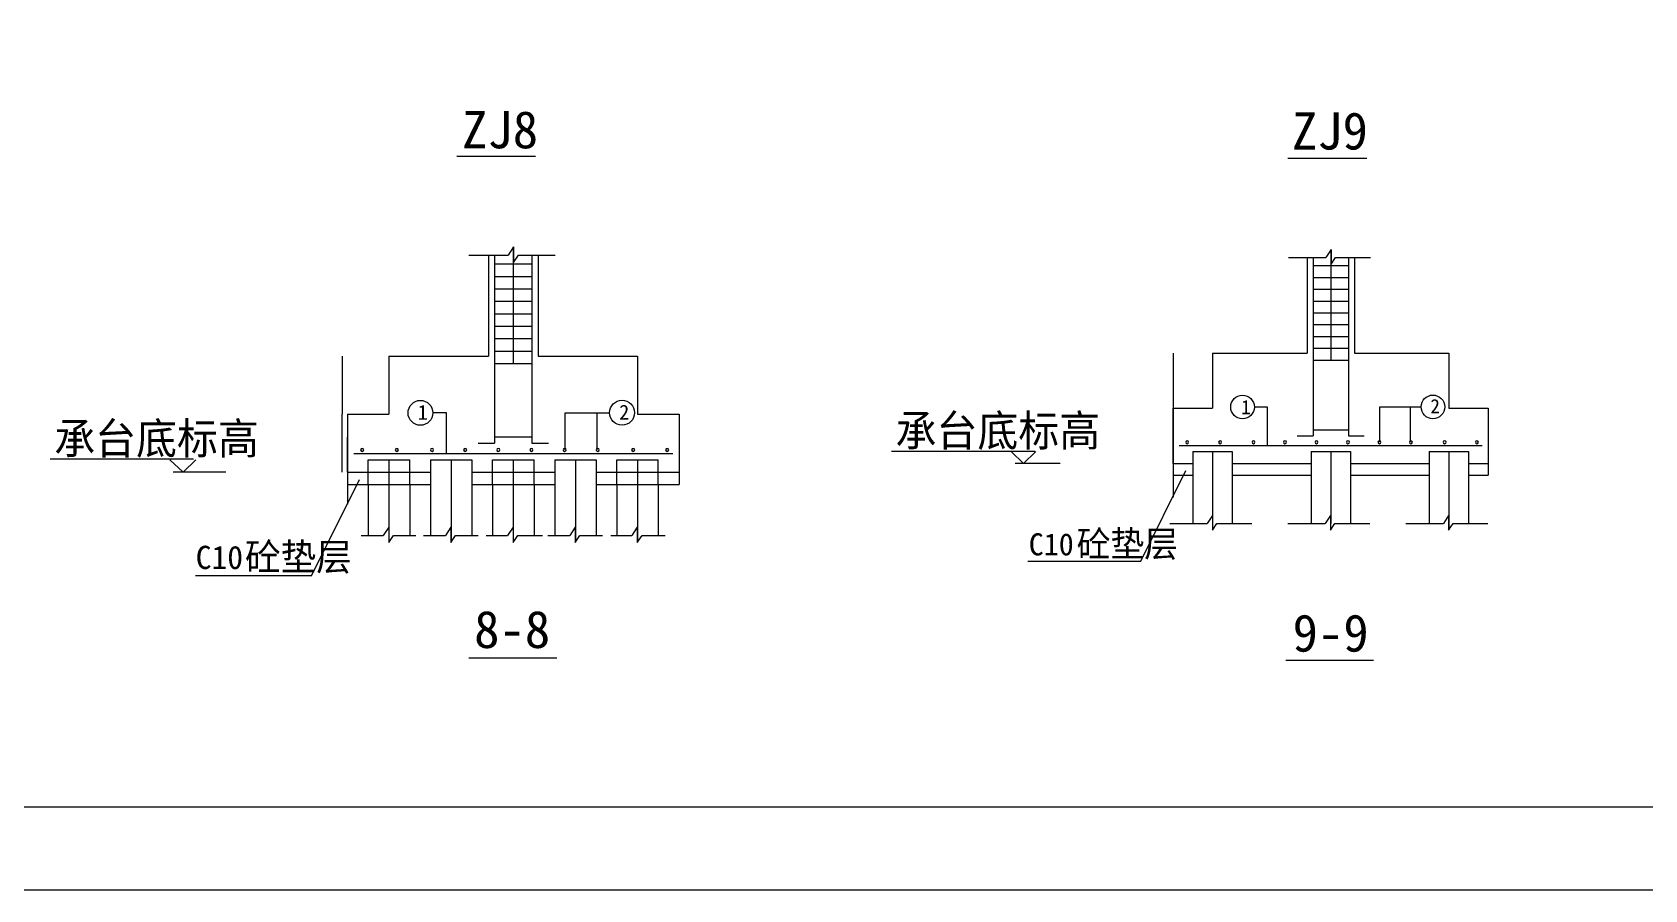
# Model space of a CAD drawing. Header units: metres. Extents: x 4568 to 182545, y -86951 to 35529.
# Drawn here: x 143650 to 157280, y -56245 to -49002 of the extents above; entities that cross this region are included whole.
import ezdxf

# ---------------------------------------------------------------- set-up
doc = ezdxf.new("R2010")
doc.units = ezdxf.units.M
for name, color, linetype in [('AXIS', 9, 'Continuous'), ('CCX', 7, 'Continuous'), ('HZ', 2, 'Continuous'), ('LIS', 2, 'Continuous'), ('LT', 7, 'Continuous'), ('LTX', 7, 'Continuous'), ('STEEL', 2, 'Continuous'), ('TXT', 7, 'Continuous')]:
    doc.layers.add(name, color=color, linetype=linetype)
doc.dimstyles.get("Standard").update_dxf_attribs({"dimtxt": 2.5, "dimasz": 2.5, "dimexe": 1.25, "dimexo": 0.625, "dimtad": 1, "dimcen": 2.5, "dimazin": 3, "dimtfac": 1, "dimtmove": 0, "dimatfit": 3})

# ---------------------------------------------------------------- blocks, each defined once
blk = doc.blocks.new('_CLOSEDFILLED')
at = {"color": 0, "linetype": 'BYBLOCK'}
blk.add_solid([(-1, 0), (0, 0), (-1, 0)], dxfattribs=at)
blk = doc.blocks.new('*D276')
for p, q in [((153294.83, -52177.36), (153294.83, -52410.23)), ((153294.58, -52410.23), (153294.33, -52410.23)), ((153294.83, -52643.1), (153294.83, -52410.23)), ((153294.83, -52410.23), (153294.83, -52410.23)), ((153295.08, -52410.23), (153295.33, -52410.23))]:
    blk.add_line(p, q)
at = {"layer": 'Defpoints'}
for p in [(153294.83, -52177.36), (153294.83, -52410.23), (153294.83, -52643.1)]:
    blk.add_point(p, dxfattribs=at)
at = {"layer": 'CCX', "xscale": 0.25, "yscale": 0.25}
blk.add_blockref('_CLOSEDFILLED', (153294.83, -52410.23), dxfattribs=at)
at = {"layer": 'CCX', "xscale": 0.25, "yscale": 0.25, "rotation": 180}
blk.add_blockref('_CLOSEDFILLED', (153294.83, -52410.23), dxfattribs=at)
at = {"layer": 'CCX', "insert": (153294.83, -52409.105), "char_height": 1, "attachment_point": 5}
blk.add_mtext('H1', dxfattribs=at)
blk = doc.blocks.new('*D277')
for p, q in [((153294.58, -52346.06), (153294.33, -52346.06)), ((153294.83, -52543.3), (153294.83, -52346.06)), ((153294.83, -52493.4), (153294.83, -52346.06)), ((153294.83, -52346.06), (153294.83, -52346.06)), ((153295.08, -52346.06), (153295.33, -52346.06))]:
    blk.add_line(p, q)
at = {"layer": 'Defpoints'}
for p in [(153294.83, -52346.06), (153294.83, -52493.4), (153294.83, -52543.3)]:
    blk.add_point(p, dxfattribs=at)
at = {"layer": 'CCX', "xscale": 0.25, "yscale": 0.25}
blk.add_blockref('_CLOSEDFILLED', (153294.83, -52346.06), dxfattribs=at)
at = {"layer": 'CCX', "xscale": 0.25, "yscale": 0.25, "rotation": 180}
blk.add_blockref('_CLOSEDFILLED', (153294.83, -52346.06), dxfattribs=at)
at = {"layer": 'CCX', "insert": (153294.83, -52344.935), "char_height": 1, "attachment_point": 5}
blk.add_mtext('35', dxfattribs=at)
blk = doc.blocks.new('*D278')
for p, q in [((153294.58, -52585.54), (153294.33, -52585.54)), ((153294.83, -52543.3), (153294.83, -52585.54)), ((153294.83, -52643.1), (153294.83, -52585.54)), ((153294.83, -52585.54), (153294.83, -52585.54)), ((153295.08, -52585.54), (153295.33, -52585.54))]:
    blk.add_line(p, q)
at = {"layer": 'Defpoints'}
for p in [(153294.83, -52543.3), (153294.83, -52585.54), (153294.83, -52643.1)]:
    blk.add_point(p, dxfattribs=at)
at = {"layer": 'CCX', "xscale": 0.25, "yscale": 0.25}
blk.add_blockref('_CLOSEDFILLED', (153294.83, -52585.54), dxfattribs=at)
at = {"layer": 'CCX', "xscale": 0.25, "yscale": 0.25, "rotation": 180}
blk.add_blockref('_CLOSEDFILLED', (153294.83, -52585.54), dxfattribs=at)
at = {"layer": 'CCX', "insert": (153294.83, -52584.415), "char_height": 1, "attachment_point": 5}
blk.add_mtext('k', dxfattribs=at)
blk = doc.blocks.new('*D279')
for p, q in [((153294.83, -51711.62), (153294.83, -52177.36)), ((153294.58, -52177.36), (153294.33, -52177.36)), ((153294.83, -52643.1), (153294.83, -52177.36)), ((153294.83, -52177.36), (153294.83, -52177.36)), ((153295.08, -52177.36), (153295.33, -52177.36))]:
    blk.add_line(p, q)
at = {"layer": 'Defpoints'}
for p in [(153294.83, -51711.62), (153294.83, -52177.36), (153294.83, -52643.1)]:
    blk.add_point(p, dxfattribs=at)
at = {"layer": 'CCX', "xscale": 0.25, "yscale": 0.25}
blk.add_blockref('_CLOSEDFILLED', (153294.83, -52177.36), dxfattribs=at)
at = {"layer": 'CCX', "xscale": 0.25, "yscale": 0.25, "rotation": 180}
blk.add_blockref('_CLOSEDFILLED', (153294.83, -52177.36), dxfattribs=at)
at = {"layer": 'CCX', "insert": (153294.83, -52176.235), "char_height": 1, "attachment_point": 5}
blk.add_mtext('H', dxfattribs=at)
blk = doc.blocks.new('*D280')
for p, q in [((153294.83, -52643.1), (153294.83, -52924.6)), ((153294.83, -52742.9), (153294.83, -52924.6)), ((153294.58, -52924.6), (153294.33, -52924.6)), ((153294.83, -52924.6), (153294.83, -52924.6)), ((153295.08, -52924.6), (153295.33, -52924.6))]:
    blk.add_line(p, q)
at = {"layer": 'Defpoints'}
for p in [(153294.83, -52643.1), (153294.83, -52742.9), (153294.83, -52924.6)]:
    blk.add_point(p, dxfattribs=at)
at = {"layer": 'CCX', "xscale": 0.25, "yscale": 0.25}
blk.add_blockref('_CLOSEDFILLED', (153294.83, -52924.6), dxfattribs=at)
at = {"layer": 'CCX', "xscale": 0.25, "yscale": 0.25, "rotation": 180}
blk.add_blockref('_CLOSEDFILLED', (153294.83, -52924.6), dxfattribs=at)
at = {"layer": 'CCX', "insert": (153294.83, -52923.475), "char_height": 1, "attachment_point": 5}
blk.add_mtext('80', dxfattribs=at)
blk = doc.blocks.new('*D295')
for p, q in [((146315.48, -52227.17), (146315.48, -52472.3)), ((146315.23, -52472.3), (146314.98, -52472.3)), ((146315.48, -52717.42), (146315.48, -52472.3)), ((146315.48, -52472.3), (146315.48, -52472.3)), ((146315.73, -52472.3), (146315.98, -52472.3))]:
    blk.add_line(p, q)
at = {"layer": 'Defpoints'}
for p in [(146315.48, -52227.17), (146315.48, -52472.3), (146315.48, -52717.42)]:
    blk.add_point(p, dxfattribs=at)
at = {"layer": 'CCX', "xscale": 0.25, "yscale": 0.25}
blk.add_blockref('_CLOSEDFILLED', (146315.48, -52472.3), dxfattribs=at)
at = {"layer": 'CCX', "xscale": 0.25, "yscale": 0.25, "rotation": 180}
blk.add_blockref('_CLOSEDFILLED', (146315.48, -52472.3), dxfattribs=at)
at = {"layer": 'CCX', "insert": (146315.48, -52471.175), "char_height": 1, "attachment_point": 5}
blk.add_mtext('H1', dxfattribs=at)
blk = doc.blocks.new('*D296')
for p, q in [((146315.23, -52421.81), (146314.98, -52421.81)), ((146315.48, -52612.37), (146315.48, -52421.81)), ((146315.48, -52559.84), (146315.48, -52421.81)), ((146315.48, -52421.81), (146315.48, -52421.81)), ((146315.73, -52421.81), (146315.98, -52421.81))]:
    blk.add_line(p, q)
at = {"layer": 'Defpoints'}
for p in [(146315.48, -52421.81), (146315.48, -52559.84), (146315.48, -52612.37)]:
    blk.add_point(p, dxfattribs=at)
at = {"layer": 'CCX', "xscale": 0.25, "yscale": 0.25}
blk.add_blockref('_CLOSEDFILLED', (146315.48, -52421.81), dxfattribs=at)
at = {"layer": 'CCX', "xscale": 0.25, "yscale": 0.25, "rotation": 180}
blk.add_blockref('_CLOSEDFILLED', (146315.48, -52421.81), dxfattribs=at)
at = {"layer": 'CCX', "insert": (146315.48, -52420.685), "char_height": 1, "attachment_point": 5}
blk.add_mtext('35', dxfattribs=at)
blk = doc.blocks.new('*D297')
for p, q in [((146268.86, -51736.92), (146268.86, -52227.17)), ((146268.61, -52227.17), (146268.36, -52227.17)), ((146268.86, -52717.42), (146268.86, -52227.17)), ((146268.86, -52227.17), (146268.86, -52227.17)), ((146269.11, -52227.17), (146269.36, -52227.17))]:
    blk.add_line(p, q)
at = {"layer": 'Defpoints'}
for p in [(146268.86, -51736.92), (146268.86, -52227.17), (146268.86, -52717.42)]:
    blk.add_point(p, dxfattribs=at)
at = {"layer": 'CCX', "xscale": 0.25, "yscale": 0.25}
blk.add_blockref('_CLOSEDFILLED', (146268.86, -52227.17), dxfattribs=at)
at = {"layer": 'CCX', "xscale": 0.25, "yscale": 0.25, "rotation": 180}
blk.add_blockref('_CLOSEDFILLED', (146268.86, -52227.17), dxfattribs=at)
at = {"layer": 'CCX', "insert": (146268.86, -52226.045), "char_height": 1, "attachment_point": 5}
blk.add_mtext('H', dxfattribs=at)
blk = doc.blocks.new('*D298')
for p, q in [((146315.23, -52652.42), (146314.98, -52652.42)), ((146315.48, -52612.37), (146315.48, -52652.42)), ((146315.48, -52717.42), (146315.48, -52652.42)), ((146315.48, -52652.42), (146315.48, -52652.42)), ((146315.73, -52652.42), (146315.98, -52652.42))]:
    blk.add_line(p, q)
at = {"layer": 'Defpoints'}
for p in [(146315.48, -52612.37), (146315.48, -52652.42), (146315.48, -52717.42)]:
    blk.add_point(p, dxfattribs=at)
at = {"layer": 'CCX', "xscale": 0.25, "yscale": 0.25}
blk.add_blockref('_CLOSEDFILLED', (146315.48, -52652.42), dxfattribs=at)
at = {"layer": 'CCX', "xscale": 0.25, "yscale": 0.25, "rotation": 180}
blk.add_blockref('_CLOSEDFILLED', (146315.48, -52652.42), dxfattribs=at)
at = {"layer": 'CCX', "insert": (146315.48, -52651.295), "char_height": 1, "attachment_point": 5}
blk.add_mtext('k', dxfattribs=at)
blk = doc.blocks.new('*D299')
for p, q in [((146315.48, -52717.42), (146315.48, -52988.18)), ((146315.48, -52822.48), (146315.48, -52988.18)), ((146315.23, -52988.18), (146314.98, -52988.18)), ((146315.48, -52988.18), (146315.48, -52988.18)), ((146315.73, -52988.18), (146315.98, -52988.18))]:
    blk.add_line(p, q)
at = {"layer": 'Defpoints'}
for p in [(146315.48, -52717.42), (146315.48, -52822.48), (146315.48, -52988.18)]:
    blk.add_point(p, dxfattribs=at)
at = {"layer": 'CCX', "xscale": 0.25, "yscale": 0.25}
blk.add_blockref('_CLOSEDFILLED', (146315.48, -52988.18), dxfattribs=at)
at = {"layer": 'CCX', "xscale": 0.25, "yscale": 0.25, "rotation": 180}
blk.add_blockref('_CLOSEDFILLED', (146315.48, -52988.18), dxfattribs=at)
at = {"layer": 'CCX', "insert": (146315.48, -52987.055), "char_height": 1, "attachment_point": 5}
blk.add_mtext('80', dxfattribs=at)

msp = doc.modelspace()

# ---------------------------------------------------------------- linework, layer by layer
for points in [[(134237.4, -56244.64), (175817.4, -56244.64), (175817.4, -26914.64), (134237.4, -26914.64)], [(135987.4, -55544.64), (175117.4, -55544.64), (175117.4, -27614.64), (135987.4, -27614.64)]]:
    msp.add_lwpolyline(points, close=True)
at = {"layer": 'AXIS'}
for p, q in [((147716.21, -50819.81), (147716.21, -51799.38)), ((154625.52, -50840.37), (154625.52, -51770.96)), ((153627.5, -52543.3), (153627.5, -53205.35)), ((154625.52, -52543.3), (154625.52, -53151.98)), ((155623.54, -52543.3), (155623.54, -53205.35)), ((146665.66, -52612.37), (146665.66, -53309.26)), ((147190.94, -52612.37), (147190.94, -53309.26)), ((147716.21, -52612.37), (147716.21, -53253.08)), ((148241.48, -52612.37), (148241.48, -53309.26)), ((148766.75, -52612.37), (148766.75, -53309.26))]:
    msp.add_line(p, q, dxfattribs=at)
at = {"layer": 'LIS'}
for p, q in [((147506.1, -50886), (147506.1, -51736.92)), ((147926.32, -50886), (147926.32, -51736.92)), ((154425.92, -50903.25), (154425.92, -51711.62)), ((154825.12, -50903.25), (154825.12, -51711.62)), ((146665.66, -51736.92), (147506.1, -51736.92)), ((146665.66, -51736.92), (146665.66, -52227.17)), ((147926.32, -51736.92), (148766.75, -51736.92)), ((148766.75, -51736.92), (148766.75, -52227.17)), ((153627.5, -51711.62), (154425.92, -51711.62)), ((153627.5, -51711.62), (153627.5, -52177.36)), ((154825.12, -51711.62), (155623.54, -51711.62)), ((155623.54, -51711.62), (155623.54, -52177.36)), ((153294.83, -52177.36), (153627.5, -52177.36)), ((153294.83, -52177.36), (153294.83, -52742.9)), ((155623.54, -52177.36), (155956.21, -52177.36)), ((155956.21, -52177.36), (155956.21, -52742.9)), ((146315.48, -52227.17), (146315.48, -52822.48)), ((146315.48, -52227.17), (146665.66, -52227.17)), ((148766.75, -52227.17), (149116.94, -52227.17)), ((149116.94, -52227.17), (149116.94, -52822.48)), ((153461.17, -52543.3), (153461.17, -53151.98)), ((153461.17, -52543.3), (153793.84, -52543.3)), ((153793.84, -52543.3), (153793.84, -53151.98)), ((154459.18, -52543.3), (154459.18, -53151.98)), ((154459.18, -52543.3), (154791.86, -52543.3)), ((154791.86, -52543.3), (154791.86, -53151.98)), ((155457.2, -52543.3), (155457.2, -53151.98)), ((155457.2, -52543.3), (155789.87, -52543.3)), ((155789.87, -52543.3), (155789.87, -53151.98)), ((146315.48, -52717.42), (147015.85, -52717.42)), ((147015.85, -52612.37), (147015.85, -53253.08)), ((147015.85, -52612.37), (147366.03, -52612.37)), ((147366.03, -52612.37), (147366.03, -53253.08)), ((147366.03, -52717.42), (148066.39, -52717.42)), ((148066.39, -52612.37), (148066.39, -53253.08)), ((148066.39, -52612.37), (148416.57, -52612.37)), ((148416.57, -52612.37), (148416.57, -53253.08)), ((148416.57, -52717.42), (149116.94, -52717.42)), ((153294.83, -52643.1), (153461.17, -52643.1)), ((153294.83, -52742.9), (153461.17, -52742.9)), ((153793.84, -52643.1), (154459.18, -52643.1)), ((153793.84, -52742.9), (154459.18, -52742.9)), ((154791.86, -52643.1), (155457.2, -52643.1)), ((154791.86, -52742.9), (155457.2, -52742.9)), ((155789.87, -52643.1), (155956.21, -52643.1)), ((155789.87, -52742.9), (155956.21, -52742.9)), ((146315.48, -52822.48), (147015.85, -52822.48)), ((147366.03, -52822.48), (148066.39, -52822.48)), ((148416.57, -52822.48), (149116.94, -52822.48))]:
    msp.add_line(p, q, dxfattribs=at)
at = {"layer": 'LT'}
for p, q in [((147719.29, -50815.08), (147673.09, -50886)), ((147719.29, -50815.08), (147719.29, -50945.47)), ((154628.45, -50835.88), (154584.55, -50903.25)), ((154628.45, -50835.88), (154628.45, -50959.75)), ((147340.47, -50886), (147673.09, -50886)), ((147719.29, -50945.47), (147758.97, -50886)), ((147758.97, -50886), (148069.5, -50886)), ((154268.56, -50903.25), (154584.55, -50903.25)), ((154628.45, -50959.75), (154666.14, -50903.25)), ((154666.14, -50903.25), (154961.15, -50903.25)), ((154090.05, -52167.19), (153979.94, -52167.19)), ((154090.05, -52493.4), (154090.05, -52167.19)), ((155041.76, -52166.2), (155389.6, -52166.2)), ((155041.76, -52462.74), (155041.76, -52166.2)), ((155299.35, -52462.74), (155299.35, -52166.2)), ((147152.56, -52216.46), (147036.65, -52216.46)), ((147152.56, -52559.84), (147152.56, -52216.46)), ((148154.36, -52215.42), (148530.53, -52215.42)), ((148154.36, -52527.57), (148154.36, -52215.42)), ((148425.51, -52527.57), (148425.51, -52215.42)), ((145012.08, -52608.4), (143802.09, -52608.4)), ((152123.36, -52542.44), (150913.37, -52542.44)), ((152029.83, -52643.1), (151923.29, -52543.3)), ((152133.3, -52543.3), (152029.83, -52643.1)), ((144924.55, -52717.42), (144812.4, -52612.37)), ((145287.14, -52717.42), (144842.63, -52717.42)), ((145033.47, -52612.37), (144924.55, -52717.42)), ((152337.38, -52643.1), (151959.39, -52643.1)), ((153019.41, -53468.94), (153400.94, -52703.26)), ((146014.63, -53586.73), (146416.23, -52780.75)), ((146490.57, -52822.48), (146490.57, -53253.08)), ((146840.76, -52822.48), (146840.76, -53253.08)), ((147541.12, -52822.48), (147541.12, -53253.08)), ((147891.3, -52822.48), (147891.3, -53253.08)), ((148591.66, -52822.48), (148591.66, -53253.08)), ((148941.84, -52822.48), (148941.84, -53253.08)), ((153265.53, -53151.98), (153581.52, -53151.98)), ((153625.41, -53084.61), (153581.52, -53151.98)), ((153625.41, -53084.61), (153625.41, -53208.48)), ((153625.41, -53208.48), (153663.1, -53151.98)), ((153663.1, -53151.98), (153958.11, -53151.98)), ((154263.54, -53151.98), (154579.53, -53151.98)), ((154623.43, -53084.61), (154579.53, -53151.98)), ((154623.43, -53084.61), (154623.43, -53208.48)), ((154623.43, -53208.48), (154661.12, -53151.98)), ((154661.12, -53151.98), (154956.13, -53151.98)), ((155261.56, -53151.98), (155577.55, -53151.98)), ((155621.45, -53084.61), (155577.55, -53151.98)), ((155621.45, -53084.61), (155621.45, -53208.48)), ((155621.45, -53208.48), (155659.14, -53151.98)), ((155659.14, -53151.98), (155954.15, -53151.98)), ((146431.32, -53253.08), (146617.26, -53253.08)), ((146663.46, -53182.17), (146617.26, -53253.08)), ((146663.46, -53182.17), (146663.46, -53312.56)), ((146663.46, -53312.56), (146703.14, -53253.08)), ((146703.14, -53253.08), (146893.31, -53253.08)), ((146956.6, -53253.08), (147142.53, -53253.08)), ((147188.74, -53182.17), (147142.53, -53253.08)), ((147188.74, -53182.17), (147188.74, -53312.56)), ((147188.74, -53312.56), (147228.41, -53253.08)), ((147228.41, -53253.08), (147418.59, -53253.08)), ((147485.79, -53253.08), (147667.8, -53253.08)), ((147714.01, -53182.17), (147667.8, -53253.08)), ((147714.01, -53182.17), (147714.01, -53312.56)), ((147714.01, -53312.56), (147753.68, -53253.08)), ((147753.68, -53253.08), (147961.88, -53253.08)), ((148007.14, -53253.08), (148193.08, -53253.08)), ((148239.28, -53182.17), (148193.08, -53253.08)), ((148239.28, -53182.17), (148239.28, -53312.56)), ((148239.28, -53312.56), (148278.96, -53253.08)), ((148278.96, -53253.08), (148469.13, -53253.08)), ((148540.97, -53253.08), (148718.35, -53253.08)), ((148764.55, -53182.17), (148718.35, -53253.08)), ((148764.55, -53182.17), (148764.55, -53312.56)), ((148764.55, -53312.56), (148804.23, -53253.08)), ((148804.23, -53253.08), (148998.82, -53253.08)), ((152064.5, -53468.94), (153019.41, -53468.94)), ((145029.81, -53590.94), (146012.88, -53590.94))]:
    msp.add_line(p, q, dxfattribs=at)
for points in [[(147238.67, -50048), (147905.12, -50048)], [(154264.28, -50064.12), (154930.73, -50064.12)], [(147341.02, -54286.75), (148082.97, -54286.75)], [(154244.98, -54304.49), (154986.92, -54304.49)]]:
    msp.add_lwpolyline(points, dxfattribs=at)
for points in [[(153399.57, -52464.53, 1), (153424.52, -52464.53, 1)], [(153678.13, -52464.53, 1), (153703.08, -52464.53, 1)], [(153960.41, -52464.53, 1), (153985.36, -52464.53, 1)], [(154226.55, -52464.53, 1), (154251.5, -52464.53, 1)], [(154492.69, -52464.53, 1), (154517.64, -52464.53, 1)], [(154758.82, -52464.53, 1), (154783.77, -52464.53, 1)], [(155024.96, -52464.53, 1), (155049.91, -52464.53, 1)], [(155291.1, -52464.53, 1), (155316.05, -52464.53, 1)], [(155575.88, -52464.53, 1), (155600.83, -52464.53, 1)], [(155849.01, -52464.53, 1), (155873.96, -52464.53, 1)], [(146425.74, -52529.45, 1), (146452, -52529.45, 1)], [(146718.96, -52529.45, 1), (146745.22, -52529.45, 1)], [(147016.09, -52529.45, 1), (147042.36, -52529.45, 1)], [(147296.24, -52529.45, 1), (147322.5, -52529.45, 1)], [(147576.38, -52529.45, 1), (147602.65, -52529.45, 1)], [(147856.53, -52529.45, 1), (147882.79, -52529.45, 1)], [(148136.67, -52529.45, 1), (148162.94, -52529.45, 1)], [(148416.82, -52529.45, 1), (148443.08, -52529.45, 1)], [(148716.59, -52529.45, 1), (148742.85, -52529.45, 1)], [(149004.09, -52529.45, 1), (149030.35, -52529.45, 1)]]:
    msp.add_lwpolyline(points, format="xyb", close=True, dxfattribs=at)
for centre, radius in [((146931.59, -52216.46), 105.05), ((148635.59, -52215.42), 105.05), ((153880.13, -52167.19), 99.8), ((155489.41, -52166.2), 99.8)]:
    msp.add_circle(centre, radius, dxfattribs=at)
at = {"layer": 'LTX'}
for p, q in [((146490.57, -52822.48), (146490.57, -52612.37)), ((146490.57, -52612.37), (146840.76, -52612.37)), ((146840.76, -52822.48), (146840.76, -52612.37)), ((147541.12, -52822.48), (147541.12, -52612.37)), ((147541.12, -52612.37), (147891.3, -52612.37)), ((147891.3, -52822.48), (147891.3, -52612.37)), ((148591.66, -52822.48), (148591.66, -52612.37)), ((148591.66, -52612.37), (148941.84, -52612.37)), ((148941.84, -52822.48), (148941.84, -52612.37))]:
    msp.add_line(p, q, dxfattribs=at)
at = {"layer": 'STEEL'}
for p, q in [((147558.63, -50886), (147558.63, -52472.3)), ((147558.63, -50958.94), (147873.79, -50958.94)), ((147873.79, -50886), (147873.79, -52472.3)), ((154475.82, -50903.25), (154475.82, -52410.23)), ((154475.82, -50972.55), (154775.22, -50972.55)), ((154775.22, -50903.25), (154775.22, -52410.23)), ((147558.63, -51064), (147873.79, -51064)), ((154475.82, -51072.35), (154775.22, -51072.35)), ((147558.63, -51169.05), (147873.79, -51169.05)), ((154475.82, -51172.15), (154775.22, -51172.15)), ((147558.63, -51274.11), (147873.79, -51274.11)), ((147558.63, -51379.16), (147873.79, -51379.16)), ((154475.82, -51271.95), (154775.22, -51271.95)), ((154475.82, -51371.75), (154775.22, -51371.75)), ((147558.63, -51484.22), (147873.79, -51484.22)), ((154475.82, -51471.55), (154775.22, -51471.55)), ((147558.63, -51589.27), (147873.79, -51589.27)), ((154475.82, -51571.36), (154775.22, -51571.36)), ((147558.63, -51694.32), (147873.79, -51694.32)), ((154475.82, -51671.16), (154775.22, -51671.16)), ((154475.82, -51770.96), (154775.22, -51770.96)), ((147558.63, -51799.38), (147873.79, -51799.38)), ((147418.55, -52472.3), (147558.63, -52472.3)), ((147558.63, -52420.35), (147873.79, -52420.35)), ((147873.79, -52472.3), (148013.86, -52472.3)), ((154342.75, -52410.23), (154475.82, -52410.23)), ((154475.82, -52360.88), (154775.22, -52360.88)), ((154775.22, -52410.23), (154908.29, -52410.23)), ((146368.01, -52559.84), (149064.41, -52559.84)), ((153344.73, -52493.4), (155906.31, -52493.4))]:
    msp.add_line(p, q, dxfattribs=at)

# ---------------------------------------------------------------- texts
at = {"layer": 'HZ'}
for s, height, p in [('1', 126.07, (146908.12, -52275.36)), ('2', 126.07, (148610.99, -52274.33)), ('1', 119.76, (153868.37, -52228.43)), ('2', 119.76, (155467.28, -52220.21))]:
    msp.add_text(s, height=height, dxfattribs=at).set_placement(p)
at = {"layer": 'TXT'}
for s, height, p in [('ZJ8', 315, (147283.07, -49981.95)), ('ZJ9', 315, (154297.15, -49992.05)), ('承台底标高', 266.14, (150947.27, -52499.95)), ('承台底标高', 266.14, (143835.99, -52565.91)), ('砼垫层', 231.12, (145449.04, -53548.58)), ('C10', 186.3, (152073.34, -53420.35)), ('砼垫层', 219.56, (152478.27, -53432.7)), ('C10', 196.1, (145031.98, -53535.58)), ('8-8', 315, (147385.18, -54202.84)), ('9-9', 315, (154303.44, -54233.44))]:
    msp.add_text(s, height=height, dxfattribs=at).set_placement(p)

# ---------------------------------------------------------------- dimensions: what is measured, and where the dimension line sits
at = {"layer": 'CCX'}
for base, p1, p2, text, picture, middle in [((146268.86, -52227.17), (146268.86, -52717.42), (146268.86, -51736.92), 'H', '*D297', (146268.86, -52226.045)), ((153294.83, -52177.36), (153294.83, -52643.1), (153294.83, -51711.62), 'H', '*D279', (153294.83, -52176.235)), ((153294.83, -52410.23), (153294.83, -52643.1), (153294.83, -52177.36), 'H1', '*D276', (153294.83, -52409.105)), ((146315.48, -52472.3), (146315.48, -52717.42), (146315.48, -52227.17), 'H1', '*D295', (146315.48, -52471.175)), ((146315.48, -52421.81), (146315.48, -52612.37), (146315.48, -52559.84), '35', '*D296', (146315.48, -52420.685)), ((153294.83, -52346.06), (153294.83, -52543.3), (153294.83, -52493.4), '35', '*D277', (153294.83, -52344.935)), ((153294.83, -52585.54), (153294.83, -52643.1), (153294.83, -52543.3), 'k', '*D278', (153294.83, -52584.415)), ((146315.48, -52988.18), (146315.48, -52717.42), (146315.48, -52822.48), '80', '*D299', (146315.48, -52987.055)), ((146315.48, -52652.42), (146315.48, -52717.42), (146315.48, -52612.37), 'k', '*D298', (146315.48, -52651.295)), ((153294.83, -52924.6), (153294.83, -52643.1), (153294.83, -52742.9), '80', '*D280', (153294.83, -52923.475))]:
    dim = msp.add_linear_dim(base=base, p1=p1, p2=p2, text=text, dimstyle='Standard', dxfattribs=at)
    dim.commit()
    dim.dimension.update_dxf_attribs({"geometry": picture, "text_midpoint": middle})

doc.saveas('drawing.dxf')
